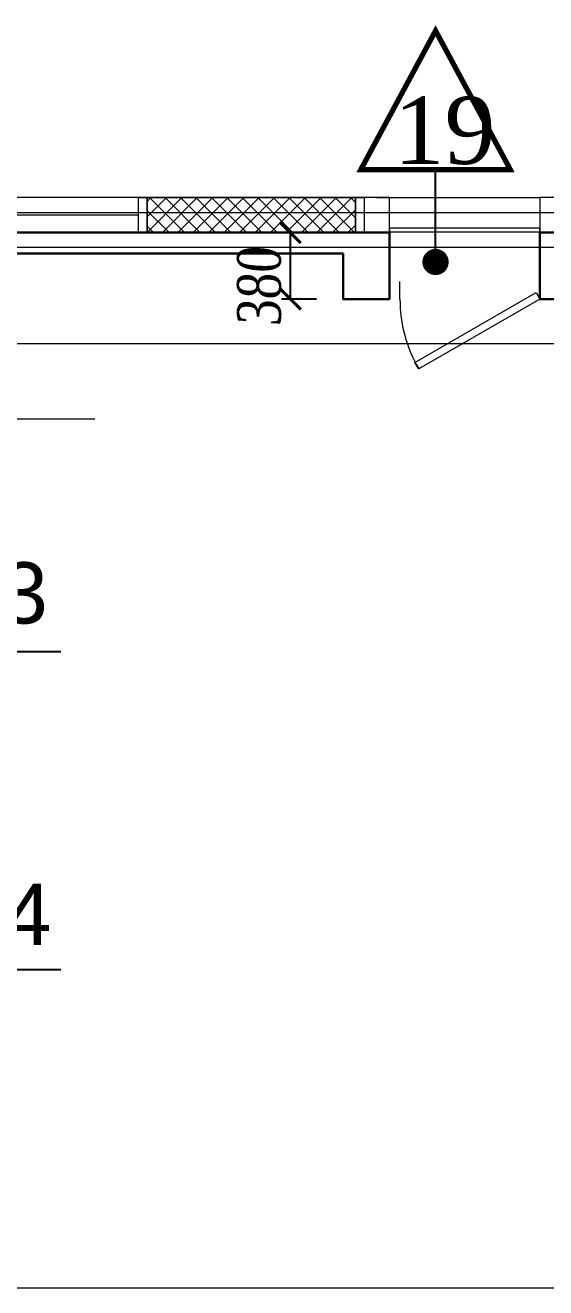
# Model space of a CAD drawing. Header units: inches. Extents: x -407541 to 6688123, y -998590 to 1205599.
# Drawn here: x 25992 to 28966, y 266437 to 273658 of the extents above; entities that cross this region are included whole.
import ezdxf

# ---------------------------------------------------------------- set-up
doc = ezdxf.new("R2010")
doc.units = ezdxf.units.IN
doc.header["$MEASUREMENT"] = 0
doc.linetypes.add('ACAD_ISO04W100', pattern=[30, 24, -3, 0, -3])
for name, color, linetype, lineweight in [('ВИТРАЖ', 145, 'Continuous', 9), ('двери', 123, 'Continuous', 13), ('марки полов', 140, 'Continuous', 5), ('Ограждения', 110, 'Continuous', 18), ('Оси', 254, 'ACAD_ISO04W100', 5), ('подписи Л и ЛК', 92, 'Continuous', 9), ('размер внутр', 142, 'Continuous', 5), ('Цоколь', 21, 'Continuous', 30)]:
    doc.layers.add(name, color=color, linetype=linetype, lineweight=lineweight)
doc.layers.add('РЕАЛЬНЫЙ ВИТРАЖ', color=120, linetype='Continuous', lineweight=5, plot=False)
doc.styles.get("Standard").update_dxf_attribs({"font": 'arial.ttf'})
doc.styles.add('STYLE2', font='times.ttf', dxfattribs={"width": 0.8, "oblique": 3})
doc.styles.add('стиль1', font='times.ttf')
doc.dimstyles.new('vnytren', dxfattribs={"dimtxt": 250, "dimasz": 120, "dimexe": 50, "dimexo": 0, "dimgap": 50, "dimtad": 1, "dimdec": 0, "dimzin": 0, "dimdsep": 46, "dimtxsty": 'STYLE2', "dimblk": 'ARCHTICK', "dimcen": 0, "dimadec": 0, "dimazin": 0, "dimtfac": 1, "dimtdec": 0, "dimtmove": 1, "dimatfit": 2, "dimldrblk": 'DOT', "dimfxl": 1, "dimtolj": 1, "dimtzin": 0, "dimarcsym": 0})
doc.dimstyles.new('для 100 масштаба', dxfattribs={"dimtxt": 200, "dimasz": 150, "dimexe": 70, "dimexo": 0, "dimgap": 50, "dimtad": 1, "dimdec": 0, "dimrnd": 5, "dimzin": 0, "dimdsep": 46, "dimtxsty": 'Standard', "dimblk": 'ARCHTICK', "dimcen": 0, "dimadec": 0, "dimazin": 0, "dimtfac": 1, "dimtdec": 0, "dimtmove": 1, "dimatfit": 2, "dimldrblk": 'DOT', "dimfxl": 1, "dimtolj": 1, "dimtzin": 0, "dimarcsym": 0})

# ---------------------------------------------------------------- blocks, each defined once
blk = doc.blocks.new('*U23')
for p, q in [((-800, 0), (-800, 100)), ((0, 0), (0, 100))]:
    blk.add_line(p, q)
blk.add_lwpolyline([(0, 0), (-692.8, -400), (-714.7, -362.1), (-21.9, 37.9)], close=True)
blk.add_arc((0, 0), 800, 180, 210)
blk = doc.blocks.new('_ARCHTICK')
at = {"color": 0, "linetype": 'ByBlock', "const_width": 0.15}
blk.add_lwpolyline([(-0.5, -0.5), (0.5, 0.5)], dxfattribs=at)
blk = doc.blocks.new('_Dot')
at = {"color": 0, "linetype": 'ByBlock', "lineweight": -2}
blk.add_line((-0.5, 0), (-1, 0), dxfattribs=at)
at = {"color": 0, "linetype": 'ByBlock', "const_width": 0.5}
blk.add_lwpolyline([(-0.25, 0, 1), (0.25, 0, 1)], format="xyb", close=True, dxfattribs=at)
blk = doc.blocks.new('*D3123')
at = {"layer": 'размер внутр', "color": 0, "lineweight": -2, "transparency": 16777216}
for p, q in [((27718.1, 272472.2), (27456.6, 272472.2)), ((27506.6, 272472.2), (27506.6, 272092.2)), ((27656, 272092.2), (27456.6, 272092.2))]:
    blk.add_line(p, q, dxfattribs=at)
at = {"layer": 'размер внутр', "color": 0, "lineweight": -2, "transparency": 16777216, "xscale": 120, "yscale": 120, "zscale": 120}
for p, rotation in [((27506.6, 272472.2), 90), ((27506.6, 272092.2), 270)]:
    blk.add_blockref('_ARCHTICK', p, dxfattribs=dict(at, rotation=rotation))
at = {"layer": 'размер внутр', "color": 0, "transparency": 16777216, "insert": (27329.4, 272162.2), "char_height": 250, "attachment_point": 5, "rotation": 90, "style": 'STYLE2'}
blk.add_mtext('\\A1;380', dxfattribs=at)

msp = doc.modelspace()

# ---------------------------------------------------------------- hatches: boundary and pattern name
at = {"layer": 'ВИТРАЖ', "ltscale": 0.1}
h = msp.add_hatch(dxfattribs=at)
h.set_pattern_fill('ANSI37', color=256, scale=500, style=0)
h.set_pattern_definition([(45, (-1269.06, 180788.49), (-44.194174, 44.194174), []), (135, (-1269.06, 180788.49), (-44.194174, -44.194174), [])])
h.paths.add_polyline_path([(26688, 272672.2), (27878.2, 272672.2), (27878.2, 272472.2), (26688, 272472.2)])

# ---------------------------------------------------------------- linework, layer by layer
for p, q in [((28073.2, 272672.2), (24465.2, 272672.2)), ((26638.1, 272572.2), (25528.2, 272572.2)), ((26638.1, 272472.2), (24465.2, 272472.2)), ((27928.2, 272472.2), (26688.1, 272472.2))]:
    msp.add_line(p, q, dxfattribs=at)
at = {"layer": 'ВИТРАЖ'}
msp.add_line((28000.7, 272672.3), (28933.2, 272672.3), dxfattribs=at)
for points in [[(26638.1, 272672.2), (26688.1, 272672.2), (26688.1, 272472.2), (26638.1, 272472.2)], [(26688, 272672.2), (27878.2, 272672.2), (27878.2, 272472.2), (26688, 272472.2)], [(27878.2, 272672.2), (27928.2, 272672.2), (27928.2, 272472.2), (27878.2, 272472.2)]]:
    msp.add_lwpolyline(points, close=True, dxfattribs=at)
at = {"layer": 'ВИТРАЖ', "ltscale": 0.1}
for points in [[(28073.2, 272672.2), (27928.2, 272672.2), (27928.2, 272472.2), (28073.2, 272472.2)], [(29078.2, 272672.2), (28933.2, 272672.3), (28933.2, 272472.2), (29078.2, 272472.2)]]:
    msp.add_lwpolyline(points, close=True, dxfattribs=at)
at = {"layer": 'марки полов', "const_width": 30}
msp.add_lwpolyline([(27909.1, 272832.1), (28336.6, 273626.6), (28764.1, 272832.1)], close=True, dxfattribs=at)
at = {"layer": 'Ограждения', "color": 110, "linetype": 'Continuous', "lineweight": 15}
msp.add_lwpolyline([(28933.2, 272497.4), (28073.2, 272497.4), (28073.2, 272477.4), (28933.2, 272477.4)], close=True, dxfattribs=at)
at = {"layer": 'Оси', "ltscale": 0.3}
for p, q in [((3211.5, 271837.2), (190595, 271837.2)), ((1503.2, 271407.2), (26392, 271407.2)), ((1503.2, 266437.2), (192303.2, 266437.2))]:
    msp.add_line(p, q, dxfattribs=at)
at = {"layer": 'РЕАЛЬНЫЙ ВИТРАЖ'}
msp.add_lwpolyline([(24434.2, 272587.2), (30853.4, 272587.2), (30853.4, 272387.2), (24434.2, 272387.2)], close=True, dxfattribs=at)
at = {"layer": 'Цоколь'}
for points in [[(27928.2, 272472.2), (28073.2, 272472.2), (28073.2, 272212.2), (28073.2, 272092.2), (27808.2, 272092.2), (27808.2, 272352.2), (25004.3, 272352.2), (25004.3, 272472.2), (27928.2, 272472.2)], [(28933.2, 272092.2), (28933.2, 272212.2), (28933.2, 272472.2), (29078.2, 272472.2), (30853.4, 272472.2), (30853.4, 272352.2), (29199.2, 272352.2), (29199.2, 272092.2), (28933.2, 272092.2)]]:
    msp.add_lwpolyline(points, dxfattribs=at)

# ---------------------------------------------------------------- block references
at = {"layer": 'двери'}
msp.add_blockref('*U23', (28933.2, 272092.2), dxfattribs=at)

# ---------------------------------------------------------------- texts
at = {"layer": 'марки полов', "insert": (28097.5, 273250.2), "char_height": 385, "width": 645.369, "attachment_point": 1, "style": 'стиль1'}
msp.add_mtext('19', dxfattribs=at)
at = {"layer": 'подписи Л и ЛК', "char_height": 350, "width": 4589.447, "attachment_point": 7}
for s, insert in [('{\\fArial|b0|i0|c204|p34;ЛФ3}', (25156.5, 270231.5)), ('{\\fArial|b0|i0|c204|p34;ЛФ4}', (25178.1, 268394))]:
    msp.add_mtext(s, dxfattribs=dict(at, insert=insert))

# ---------------------------------------------------------------- dimensions: what is measured, and where the dimension line sits
at = {"layer": 'размер внутр'}
dim = msp.add_linear_dim(base=(27506.6, 272092.2), p1=(27718.1, 272472.2), p2=(27656, 272092.2), angle=90, dimstyle='vnytren', dxfattribs=at)
dim.commit()
dim.dimension.update_dxf_attribs({"geometry": '*D3123', "text_midpoint": (27506.6, 272162.2), "dimtype": 160})

# ---------------------------------------------------------------- leaders
at = {"layer": 'марки полов'}
msp.add_leader([(28336.6, 272304.1), (28336.6, 272832.1)], dimstyle='для 100 масштаба', override={"dimgap": 50, "dimtad": 0}, dxfattribs=at)
at = {"layer": 'подписи Л и ЛК', "ltscale": 0.1}
for points in [[(22931.6, 270076.8), (26194.3, 270076.8)], [(22931.6, 268257), (26194.3, 268257)]]:
    msp.add_leader(points, dimstyle='для 100 масштаба', override={"dimgap": 50, "dimtad": 0}, dxfattribs=at)

doc.saveas('drawing.dxf')
